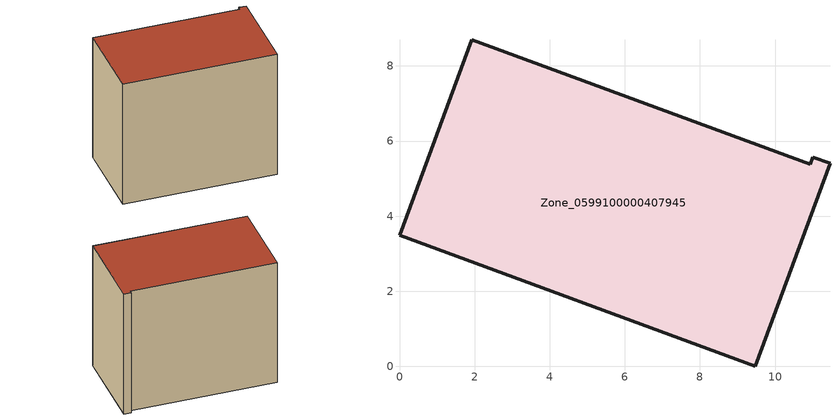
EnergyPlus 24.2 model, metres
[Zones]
Zone_0599100000407945
 floor ground (C_G): 9.47,0 0,3.49 1.92,8.7 10.94,5.38 11.01,5.57 11.46,5.4 z0
 wall outside (C_F): 11.01,5.57 10.94,5.38 1.92,8.7 0,3.49 9.47,0 11.46,5.4 11.01,5.57 z0:8.82
 roof outside (C_R): 9.47,0 11.46,5.4 11.01,5.57 10.94,5.38 1.92,8.7 0,3.49 z8.82
[BUILDING]
Pand.0599100000407945: North Axis=0; Terrain=City; Loads Convergence Tolerance Value=0.04; Temperature Convergence Tolerance Value=0.4; Solar Distribution=FullExterior; Maximum Number of Warmup Days=25; Minimum Number of Warmup Days=1
[Site:Location]
Rotterdam.The.Hague.AP_ZH_NLD Design_Conditions: Latitude=51.96; Longitude=4.45; Time Zone=1; Elevation=-4.5
[SITE:GROUNDTEMPERATURE:BUILDINGSURFACE]
18, 18, 18, 18, 18, 18, 18, 18, 18, 18, 18, 18
[MATERIAL] Thermal Absorptance=0.9; Solar Absorptance=0.7; Visible Absorptance=0.7
Name | Roughness | Thickness | Conductivity | Density | Specific Heat
G.TC.1992-2005 | MediumSmooth | 0.15 | 0.06 | 540 | 1210
F.TC.1992-2005 | Rough | 0.3 | 0.12 | 1920 | 840
R.TC.1992-2005 | MediumRough | 0.2 | 0.08 | 1500 | 1000
[CONSTRUCTION]
C_G: G.TC.1992-2005
C_F: F.TC.1992-2005
C_R: R.TC.1992-2005
[ZONE]
Zone_0599100000407945: Type=1; Multiplier=1; Ceiling Height=Autocalculate; Volume=Autocalculate; Floor Area=autocalculate; Part of Total Floor Area=Yes
[ZONEINFILTRATION:DESIGNFLOWRATE]
Infil_Zone_0599100000407945: Zone or ZoneList or Space or SpaceList=Zone_0599100000407945; Schedule=AlwaysOn; Design Flow Rate Calculation Method=Flow/Area; Flow Rate per Floor Area=0.0015; Constant Term Coefficient=1; Temperature Term Coefficient=0; Velocity Term Coefficient=0; Velocity Squared Term Coefficient=0
[HVACTEMPLATE:ZONE:IDEALLOADSAIRSYSTEM]
Zone_0599100000407945: Maximum Heating Supply Air Temperature=50; Minimum Cooling Supply Air Temperature=13; Maximum Heating Supply Air Humidity Ratio=0.0156; Minimum Cooling Supply Air Humidity Ratio=0.0077; Heating Limit=NoLimit; Cooling Limit=NoLimit; Dehumidification Control Type=ConstantSensibleHeatRatio; Cooling Sensible Heat Ratio=0.7; Dehumidification Setpoint=60; Humidification Control Type=None; Humidification Setpoint=30; Outdoor Air Method=None; Outdoor Air Flow Rate per Person=0.00944; Outdoor Air Flow Rate per Zone Floor Area=0; Outdoor Air Flow Rate per Zone=0; Demand Controlled Ventilation Type=None; Outdoor Air Economizer Type=NoEconomizer; Heat Recovery Type=None; Sensible Heat Recovery Effectiveness=0.7; Latent Heat Recovery Effectiveness=0.65
[ZONECONTROL:THERMOSTAT]
ThermostatControl_Zone_0599100000407945: Zone or ZoneList=Zone_0599100000407945; Control Type Schedule=DualSetpointControlType; Control 1=Thermostat_Zone_0599100000407945; Temperature Difference Between Cutout And Setpoint=0
[THERMOSTATSETPOINT:DUALSETPOINT]
Thermostat_Zone_0599100000407945: Heating Setpoint Temperature Schedule=HeatingSetpoint_Zone_0599100000407945; Cooling Setpoint Temperature Schedule=CoolingSetpoint_Zone_0599100000407945
[SCHEDULE:COMPACT]
HeatingSetpoint_Zone_0599100000407945: Through: 12/31, For: AllDays, Until: 24:00, 21
CoolingSetpoint_Zone_0599100000407945: Through: 12/31, For: AllDays, Until: 24:00, 24
DualSetpointControlType: Through: 12/31, For: AllDays, Until: 24:00, 4
AlwaysOn: Through: 12/31, For: AllDays, Until: 24:00, 1
